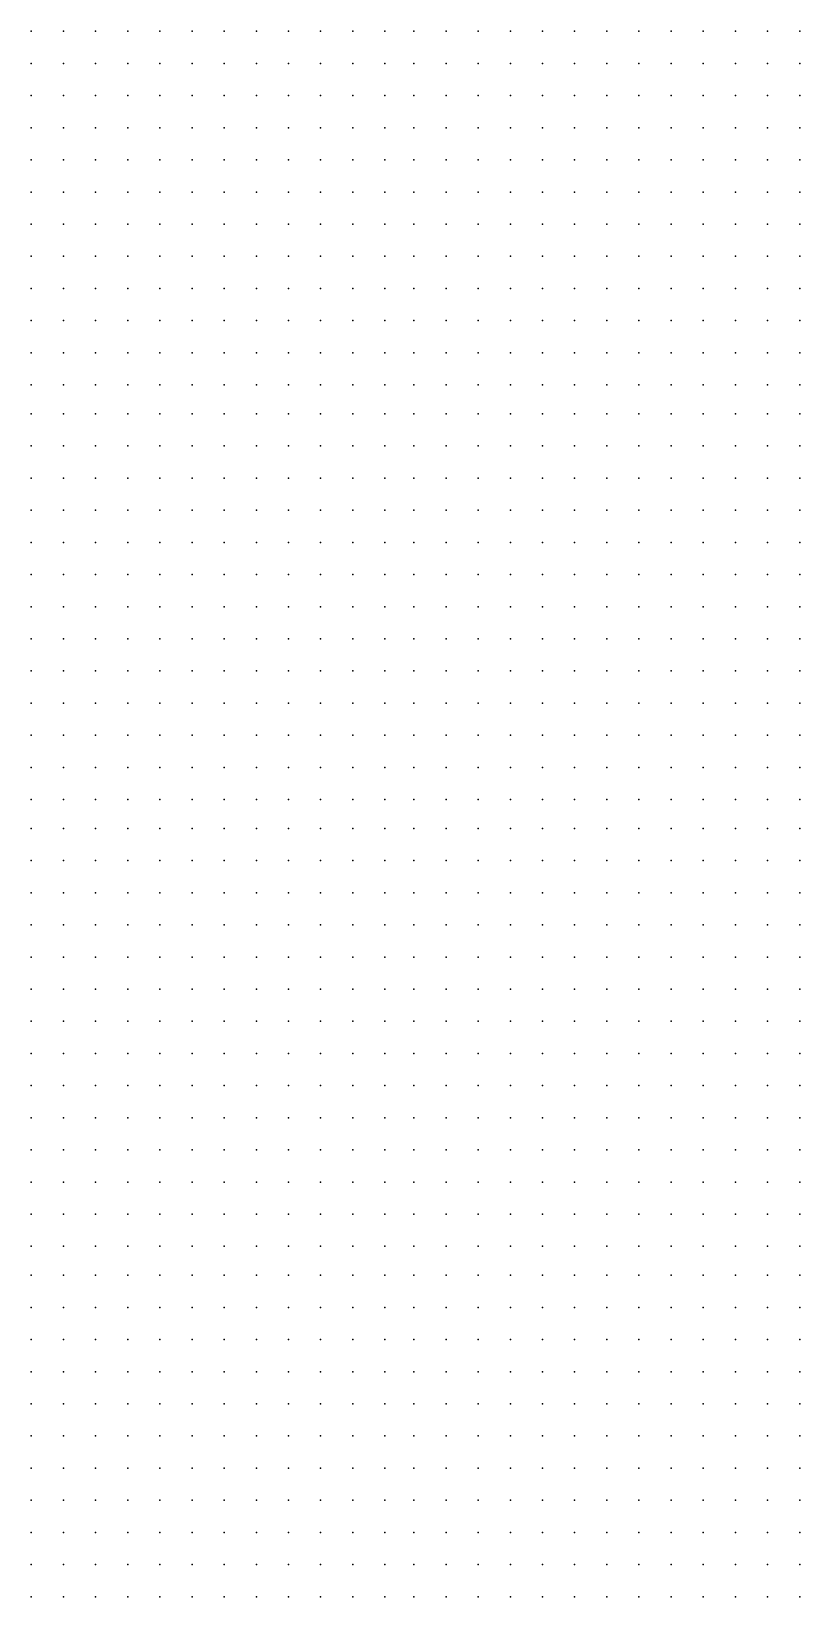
# Model space of a CAD drawing. Extents: x 0.009 to 0.993, y 0.019 to 1.002.
# Drawn here: x 0.506 to 0.745, y 0.515 to 1.002 of the extents above; entities that cross this region are included whole.
import ezdxf

# ---------------------------------------------------------------- set-up
doc = ezdxf.new("R2010")
doc.units = 0

msp = doc.modelspace()

# ---------------------------------------------------------------- linework, layer by layer
at = {"color": 117}
for p in [(0.506, 1.002, 0.388), (0.516, 1.002, 0.39), (0.506, 0.992, 0.388), (0.516, 0.992, 0.39), (0.506, 0.982, 0.387), (0.516, 0.982, 0.389), (0.516, 0.972, 0.388), (0.516, 0.962, 0.387), (0.526, 0.962, 0.39), (0.526, 0.952, 0.389), (0.526, 0.942, 0.388), (0.526, 0.932, 0.387), (0.536, 0.932, 0.39), (0.536, 0.922, 0.389), (0.536, 0.912, 0.389), (0.536, 0.902, 0.389), (0.526, 0.883, 0.387), (0.616, 0.873, 0.389), (0.625, 0.873, 0.389), (0.516, 0.863, 0.39), (0.506, 0.853, 0.388), (0.645, 0.853, 0.389), (0.606, 0.833, 0.389), (0.625, 0.823, 0.389), (0.606, 0.535, 0.388), (0.655, 0.535, 0.388), (0.685, 0.525, 0.39), (0.566, 0.515, 0.389)]:
    msp.add_point(p, dxfattribs=at)
at = {"color": 118}
for p in [(0.526, 1.002, 0.392), (0.536, 1.002, 0.394), (0.526, 0.992, 0.392), (0.536, 0.992, 0.394), (0.526, 0.982, 0.391), (0.536, 0.982, 0.394), (0.526, 0.972, 0.391), (0.536, 0.972, 0.393), (0.536, 0.962, 0.392), (0.536, 0.952, 0.392), (0.546, 0.952, 0.394), (0.536, 0.942, 0.391), (0.546, 0.942, 0.394), (0.546, 0.932, 0.393), (0.546, 0.922, 0.393), (0.546, 0.912, 0.393), (0.546, 0.902, 0.393), (0.536, 0.892, 0.391), (0.536, 0.883, 0.394), (0.526, 0.873, 0.392), (0.606, 0.873, 0.392), (0.635, 0.873, 0.394), (0.596, 0.863, 0.394), (0.596, 0.853, 0.393), (0.616, 0.823, 0.394), (0.596, 0.535, 0.391), (0.665, 0.535, 0.392), (0.576, 0.525, 0.391), (0.705, 0.515, 0.391)]:
    msp.add_point(p, dxfattribs=at)
at = {"color": 119}
for p in [(0.546, 1.002, 0.397), (0.546, 0.992, 0.397), (0.546, 0.982, 0.396), (0.546, 0.972, 0.396), (0.546, 0.962, 0.395), (0.556, 0.952, 0.397), (0.556, 0.942, 0.396), (0.556, 0.932, 0.396), (0.556, 0.922, 0.396), (0.556, 0.912, 0.396), (0.556, 0.902, 0.396), (0.546, 0.892, 0.395), (0.606, 0.883, 0.397), (0.616, 0.883, 0.396), (0.596, 0.873, 0.396), (0.645, 0.863, 0.396), (0.596, 0.843, 0.396), (0.645, 0.833, 0.395), (0.635, 0.823, 0.396), (0.616, 0.545, 0.396), (0.625, 0.545, 0.395), (0.635, 0.545, 0.396), (0.645, 0.545, 0.397), (0.586, 0.535, 0.395), (0.675, 0.535, 0.396), (0.566, 0.525, 0.397), (0.695, 0.525, 0.396), (0.556, 0.515, 0.396)]:
    msp.add_point(p, dxfattribs=at)
at = {"color": 120}
for p in [(0.556, 1.002, 0.399), (0.556, 0.992, 0.399), (0.556, 0.982, 0.399), (0.566, 0.982, 0.401), (0.556, 0.972, 0.398), (0.566, 0.972, 0.401), (0.556, 0.962, 0.398), (0.566, 0.962, 0.4), (0.566, 0.952, 0.4), (0.566, 0.942, 0.399), (0.566, 0.932, 0.399), (0.576, 0.932, 0.401), (0.566, 0.922, 0.398), (0.576, 0.922, 0.401), (0.566, 0.912, 0.398), (0.576, 0.912, 0.4), (0.566, 0.902, 0.398), (0.576, 0.902, 0.4), (0.586, 0.902, 0.401), (0.556, 0.892, 0.398), (0.566, 0.892, 0.399), (0.576, 0.892, 0.4), (0.586, 0.892, 0.4), (0.596, 0.892, 0.4), (0.606, 0.892, 0.4), (0.616, 0.892, 0.401), (0.546, 0.883, 0.398), (0.556, 0.883, 0.4), (0.566, 0.883, 0.401), (0.576, 0.883, 0.401), (0.586, 0.883, 0.4), (0.596, 0.883, 0.398), (0.625, 0.883, 0.398), (0.536, 0.873, 0.399), (0.586, 0.873, 0.4), (0.586, 0.863, 0.4), (0.596, 0.545, 0.4), (0.606, 0.545, 0.398), (0.655, 0.545, 0.4), (0.576, 0.535, 0.399), (0.685, 0.535, 0.401), (0.715, 0.515, 0.399)]:
    msp.add_point(p, dxfattribs=at)
at = {"color": 121}
for p in [(0.566, 1.002, 0.402), (0.566, 0.992, 0.402), (0.576, 0.982, 0.404), (0.576, 0.972, 0.404), (0.576, 0.962, 0.403), (0.576, 0.952, 0.403), (0.576, 0.942, 0.402), (0.586, 0.932, 0.404), (0.586, 0.922, 0.403), (0.586, 0.912, 0.402), (0.596, 0.912, 0.404), (0.596, 0.902, 0.402), (0.606, 0.902, 0.403), (0.625, 0.892, 0.403), (0.635, 0.883, 0.402), (0.546, 0.873, 0.403), (0.566, 0.873, 0.404), (0.576, 0.873, 0.402), (0.645, 0.873, 0.403), (0.526, 0.863, 0.402), (0.586, 0.853, 0.402), (0.596, 0.833, 0.403), (0.606, 0.823, 0.404), (0.586, 0.545, 0.403), (0.665, 0.545, 0.403), (0.556, 0.525, 0.404), (0.705, 0.525, 0.402)]:
    msp.add_point(p, dxfattribs=at)
at = {"color": 122}
for p in [(0.576, 1.002, 0.405), (0.586, 1.002, 0.408), (0.576, 0.992, 0.405), (0.586, 0.992, 0.408), (0.586, 0.982, 0.407), (0.586, 0.972, 0.407), (0.586, 0.962, 0.406), (0.586, 0.952, 0.405), (0.596, 0.952, 0.408), (0.586, 0.942, 0.405), (0.596, 0.942, 0.407), (0.596, 0.932, 0.406), (0.596, 0.922, 0.405), (0.606, 0.922, 0.407), (0.606, 0.912, 0.406), (0.616, 0.912, 0.408), (0.616, 0.902, 0.405), (0.625, 0.902, 0.408), (0.635, 0.892, 0.407), (0.645, 0.883, 0.408), (0.556, 0.873, 0.405), (0.536, 0.863, 0.408), (0.576, 0.863, 0.405), (0.516, 0.853, 0.407), (0.655, 0.853, 0.406), (0.586, 0.843, 0.407), (0.655, 0.843, 0.406), (0.645, 0.823, 0.408), (0.606, 0.555, 0.407), (0.616, 0.555, 0.406), (0.625, 0.555, 0.406), (0.635, 0.555, 0.406), (0.645, 0.555, 0.408), (0.576, 0.545, 0.407), (0.675, 0.545, 0.407), (0.566, 0.535, 0.405), (0.695, 0.535, 0.406), (0.546, 0.515, 0.405), (0.725, 0.515, 0.406)]:
    msp.add_point(p, dxfattribs=at)
at = {"color": 123}
for p in [(0.596, 1.002, 0.411), (0.596, 0.992, 0.411), (0.596, 0.982, 0.41), (0.596, 0.972, 0.41), (0.596, 0.962, 0.409), (0.606, 0.962, 0.412), (0.606, 0.952, 0.411), (0.606, 0.942, 0.41), (0.606, 0.932, 0.409), (0.616, 0.932, 0.412), (0.616, 0.922, 0.41), (0.625, 0.912, 0.411), (0.635, 0.902, 0.412), (0.655, 0.873, 0.412), (0.546, 0.863, 0.41), (0.556, 0.863, 0.411), (0.566, 0.863, 0.409), (0.655, 0.863, 0.409), (0.576, 0.853, 0.41), (0.655, 0.833, 0.412), (0.616, 0.813, 0.412), (0.625, 0.813, 0.409), (0.586, 0.555, 0.411), (0.596, 0.555, 0.409), (0.655, 0.555, 0.41), (0.566, 0.545, 0.412), (0.685, 0.545, 0.412), (0.556, 0.535, 0.411), (0.705, 0.535, 0.412), (0.546, 0.525, 0.411), (0.715, 0.525, 0.409)]:
    msp.add_point(p, dxfattribs=at)
at = {"color": 124}
for p in [(0.606, 1.002, 0.414), (0.606, 0.992, 0.414), (0.606, 0.982, 0.413), (0.606, 0.972, 0.413), (0.616, 0.962, 0.415), (0.616, 0.952, 0.415), (0.616, 0.942, 0.413), (0.625, 0.932, 0.415), (0.625, 0.922, 0.413), (0.635, 0.912, 0.415), (0.645, 0.892, 0.413), (0.566, 0.853, 0.415), (0.586, 0.833, 0.414), (0.596, 0.823, 0.414), (0.635, 0.813, 0.413), (0.606, 0.565, 0.415), (0.616, 0.565, 0.415), (0.625, 0.565, 0.415), (0.576, 0.555, 0.415), (0.665, 0.555, 0.413), (0.725, 0.525, 0.415), (0.536, 0.515, 0.414), (0.735, 0.515, 0.413)]:
    msp.add_point(p, dxfattribs=at)
at = {"color": 125}
for p in [(0.616, 1.002, 0.417), (0.616, 0.992, 0.417), (0.616, 0.982, 0.417), (0.616, 0.972, 0.416), (0.625, 0.962, 0.419), (0.625, 0.952, 0.418), (0.625, 0.942, 0.417), (0.635, 0.932, 0.419), (0.635, 0.922, 0.417), (0.645, 0.912, 0.419), (0.645, 0.902, 0.416), (0.655, 0.892, 0.419), (0.655, 0.883, 0.416), (0.526, 0.853, 0.416), (0.556, 0.853, 0.418), (0.576, 0.843, 0.416), (0.606, 0.813, 0.417), (0.586, 0.565, 0.419), (0.596, 0.565, 0.417), (0.635, 0.565, 0.416), (0.645, 0.565, 0.417), (0.566, 0.555, 0.419), (0.675, 0.555, 0.417), (0.556, 0.545, 0.417), (0.695, 0.545, 0.417), (0.546, 0.535, 0.417), (0.715, 0.535, 0.419), (0.536, 0.525, 0.419)]:
    msp.add_point(p, dxfattribs=at)
at = {"color": 126}
for p in [(0.625, 1.002, 0.421), (0.625, 0.992, 0.421), (0.625, 0.982, 0.42), (0.625, 0.972, 0.42), (0.635, 0.972, 0.423), (0.635, 0.962, 0.423), (0.635, 0.952, 0.422), (0.635, 0.942, 0.421), (0.645, 0.932, 0.423), (0.645, 0.922, 0.421), (0.655, 0.902, 0.422), (0.665, 0.873, 0.422), (0.665, 0.863, 0.421), (0.536, 0.853, 0.42), (0.546, 0.853, 0.42), (0.665, 0.853, 0.42), (0.566, 0.843, 0.423), (0.665, 0.843, 0.421), (0.586, 0.823, 0.423), (0.655, 0.823, 0.42), (0.645, 0.813, 0.42), (0.606, 0.575, 0.423), (0.616, 0.575, 0.423), (0.625, 0.575, 0.423), (0.576, 0.565, 0.422), (0.655, 0.565, 0.42), (0.665, 0.565, 0.423), (0.556, 0.555, 0.423), (0.685, 0.555, 0.422), (0.546, 0.545, 0.422), (0.705, 0.545, 0.423), (0.735, 0.525, 0.422), (0.526, 0.515, 0.423), (0.745, 0.515, 0.42)]:
    msp.add_point(p, dxfattribs=at)
at = {"color": 127}
for p in [(0.635, 1.002, 0.425), (0.635, 0.992, 0.424), (0.635, 0.982, 0.424), (0.645, 0.962, 0.426), (0.645, 0.952, 0.426), (0.645, 0.942, 0.425), (0.655, 0.922, 0.426), (0.655, 0.912, 0.424), (0.665, 0.892, 0.426), (0.665, 0.883, 0.424), (0.506, 0.843, 0.426), (0.576, 0.833, 0.424), (0.665, 0.833, 0.425), (0.596, 0.813, 0.425), (0.616, 0.803, 0.425), (0.625, 0.803, 0.424), (0.635, 0.803, 0.426), (0.586, 0.575, 0.426), (0.596, 0.575, 0.424), (0.635, 0.575, 0.424), (0.645, 0.575, 0.426), (0.566, 0.565, 0.425), (0.536, 0.535, 0.424), (0.725, 0.535, 0.425)]:
    msp.add_point(p, dxfattribs=at)
at = {"color": 128}
for p in [(0.645, 1.002, 0.428), (0.645, 0.992, 0.428), (0.645, 0.982, 0.428), (0.645, 0.972, 0.427), (0.655, 0.952, 0.43), (0.655, 0.942, 0.429), (0.655, 0.932, 0.428), (0.665, 0.912, 0.43), (0.665, 0.902, 0.428), (0.556, 0.843, 0.428), (0.655, 0.813, 0.429), (0.606, 0.803, 0.429), (0.606, 0.585, 0.43), (0.616, 0.585, 0.43), (0.576, 0.575, 0.428), (0.655, 0.575, 0.429), (0.556, 0.565, 0.428), (0.675, 0.565, 0.427), (0.546, 0.555, 0.428), (0.695, 0.555, 0.427), (0.536, 0.545, 0.428), (0.715, 0.545, 0.429), (0.526, 0.525, 0.427), (0.745, 0.525, 0.429)]:
    msp.add_point(p, dxfattribs=at)
at = {"color": 129}
for p in [(0.655, 1.002, 0.432), (0.655, 0.992, 0.432), (0.655, 0.982, 0.432), (0.655, 0.972, 0.431), (0.655, 0.962, 0.431), (0.665, 0.942, 0.433), (0.665, 0.932, 0.432), (0.665, 0.922, 0.431), (0.675, 0.892, 0.433), (0.675, 0.883, 0.432), (0.675, 0.873, 0.432), (0.675, 0.863, 0.431), (0.675, 0.853, 0.432), (0.546, 0.843, 0.433), (0.566, 0.833, 0.432), (0.576, 0.823, 0.432), (0.665, 0.823, 0.431), (0.586, 0.813, 0.433), (0.645, 0.803, 0.431), (0.586, 0.585, 0.432), (0.596, 0.585, 0.431), (0.625, 0.585, 0.431), (0.635, 0.585, 0.432), (0.566, 0.575, 0.431), (0.665, 0.575, 0.432), (0.546, 0.565, 0.432), (0.685, 0.565, 0.432), (0.536, 0.555, 0.433), (0.705, 0.555, 0.433), (0.526, 0.535, 0.431), (0.735, 0.535, 0.431), (0.516, 0.515, 0.432)]:
    msp.add_point(p, dxfattribs=at)
at = {"color": 130}
for p in [(0.665, 1.002, 0.436), (0.665, 0.992, 0.436), (0.665, 0.982, 0.436), (0.665, 0.972, 0.435), (0.665, 0.962, 0.435), (0.665, 0.952, 0.434), (0.675, 0.932, 0.437), (0.675, 0.922, 0.437), (0.675, 0.912, 0.436), (0.675, 0.902, 0.435), (0.516, 0.843, 0.434), (0.526, 0.843, 0.437), (0.536, 0.843, 0.436), (0.675, 0.843, 0.434), (0.675, 0.833, 0.437), (0.596, 0.803, 0.435), (0.616, 0.793, 0.437), (0.625, 0.793, 0.436), (0.635, 0.793, 0.437), (0.596, 0.595, 0.437), (0.606, 0.595, 0.437), (0.616, 0.595, 0.437), (0.566, 0.585, 0.436), (0.576, 0.585, 0.434), (0.645, 0.585, 0.434), (0.655, 0.585, 0.437), (0.546, 0.575, 0.437), (0.556, 0.575, 0.434), (0.675, 0.575, 0.436), (0.536, 0.565, 0.437), (0.695, 0.565, 0.437), (0.526, 0.545, 0.434), (0.725, 0.545, 0.435), (0.745, 0.535, 0.437), (0.516, 0.525, 0.435)]:
    msp.add_point(p, dxfattribs=at)
at = {"color": 131}
for p in [(0.675, 1.002, 0.44), (0.675, 0.992, 0.44), (0.675, 0.982, 0.44), (0.675, 0.972, 0.44), (0.675, 0.962, 0.439), (0.675, 0.952, 0.439), (0.675, 0.942, 0.438), (0.685, 0.912, 0.441), (0.685, 0.902, 0.441), (0.685, 0.892, 0.441), (0.685, 0.883, 0.44), (0.685, 0.873, 0.44), (0.685, 0.863, 0.441), (0.556, 0.833, 0.439), (0.566, 0.823, 0.441), (0.665, 0.813, 0.438), (0.655, 0.803, 0.438), (0.606, 0.793, 0.44), (0.645, 0.793, 0.441), (0.566, 0.595, 0.441), (0.576, 0.595, 0.439), (0.586, 0.595, 0.438), (0.625, 0.595, 0.438), (0.635, 0.595, 0.439), (0.645, 0.595, 0.441), (0.546, 0.585, 0.441), (0.556, 0.585, 0.438), (0.665, 0.585, 0.44), (0.536, 0.575, 0.441), (0.685, 0.575, 0.441), (0.526, 0.565, 0.441), (0.526, 0.555, 0.438), (0.715, 0.555, 0.439), (0.516, 0.545, 0.441), (0.735, 0.545, 0.441), (0.516, 0.535, 0.438)]:
    msp.add_point(p, dxfattribs=at)
at = {"color": 132}
for p in [(0.685, 1.002, 0.444), (0.685, 0.992, 0.444), (0.685, 0.982, 0.444), (0.685, 0.972, 0.444), (0.685, 0.962, 0.444), (0.685, 0.952, 0.443), (0.685, 0.942, 0.443), (0.685, 0.932, 0.442), (0.685, 0.922, 0.442), (0.685, 0.853, 0.442), (0.675, 0.823, 0.442), (0.576, 0.813, 0.442), (0.586, 0.803, 0.442), (0.576, 0.605, 0.444), (0.586, 0.605, 0.443), (0.596, 0.605, 0.443), (0.606, 0.605, 0.442), (0.616, 0.605, 0.443), (0.625, 0.605, 0.444), (0.556, 0.595, 0.443), (0.655, 0.595, 0.444), (0.536, 0.585, 0.444), (0.675, 0.585, 0.444), (0.526, 0.575, 0.444), (0.705, 0.565, 0.442), (0.516, 0.555, 0.443), (0.506, 0.525, 0.444), (0.506, 0.515, 0.443)]:
    msp.add_point(p, dxfattribs=at)
at = {"color": 134}
for p in [(0.695, 1.002, 0.449), (0.695, 0.992, 0.449), (0.695, 0.873, 0.449), (0.695, 0.863, 0.45), (0.556, 0.823, 0.45), (0.566, 0.813, 0.451), (0.576, 0.803, 0.45), (0.586, 0.793, 0.451), (0.665, 0.793, 0.451), (0.645, 0.783, 0.449), (0.556, 0.615, 0.451), (0.566, 0.615, 0.45), (0.576, 0.615, 0.449), (0.625, 0.615, 0.45), (0.635, 0.615, 0.451), (0.536, 0.605, 0.451), (0.546, 0.605, 0.449), (0.655, 0.605, 0.451), (0.526, 0.595, 0.451), (0.516, 0.585, 0.451), (0.685, 0.585, 0.449), (0.506, 0.565, 0.45), (0.506, 0.555, 0.449), (0.735, 0.555, 0.45)]:
    msp.add_point(p, dxfattribs=at)
at = {"color": 135}
for p in [(0.705, 1.002, 0.453), (0.705, 0.992, 0.453), (0.705, 0.982, 0.453), (0.705, 0.972, 0.453), (0.705, 0.962, 0.453), (0.705, 0.952, 0.453), (0.705, 0.942, 0.453), (0.705, 0.932, 0.453), (0.705, 0.922, 0.453), (0.705, 0.912, 0.453), (0.705, 0.902, 0.453), (0.705, 0.892, 0.454), (0.705, 0.883, 0.455), (0.695, 0.853, 0.452), (0.695, 0.843, 0.455), (0.536, 0.833, 0.453), (0.685, 0.823, 0.452), (0.675, 0.803, 0.452), (0.596, 0.783, 0.452), (0.655, 0.783, 0.452), (0.606, 0.773, 0.455), (0.616, 0.773, 0.453), (0.625, 0.773, 0.452), (0.635, 0.773, 0.453), (0.645, 0.773, 0.455), (0.556, 0.624, 0.455), (0.566, 0.624, 0.454), (0.576, 0.624, 0.453), (0.586, 0.624, 0.453), (0.596, 0.624, 0.452), (0.606, 0.624, 0.452), (0.616, 0.624, 0.453), (0.625, 0.624, 0.455), (0.536, 0.615, 0.455), (0.546, 0.615, 0.453), (0.645, 0.615, 0.454), (0.526, 0.605, 0.454), (0.665, 0.605, 0.455), (0.516, 0.595, 0.453), (0.675, 0.595, 0.452), (0.506, 0.585, 0.454), (0.695, 0.585, 0.455), (0.506, 0.575, 0.452), (0.705, 0.575, 0.452), (0.725, 0.565, 0.454)]:
    msp.add_point(p, dxfattribs=at)
at = {"color": 136}
for p in [(0.715, 1.002, 0.457), (0.715, 0.992, 0.457), (0.715, 0.982, 0.457), (0.715, 0.972, 0.457), (0.715, 0.962, 0.457), (0.715, 0.952, 0.457), (0.715, 0.942, 0.457), (0.715, 0.932, 0.458), (0.715, 0.922, 0.458), (0.715, 0.912, 0.458), (0.715, 0.902, 0.459), (0.705, 0.873, 0.457), (0.705, 0.863, 0.459), (0.695, 0.833, 0.458), (0.685, 0.813, 0.456), (0.576, 0.793, 0.458), (0.675, 0.793, 0.458), (0.586, 0.783, 0.458), (0.665, 0.783, 0.457), (0.596, 0.773, 0.459), (0.655, 0.773, 0.458), (0.616, 0.763, 0.459), (0.625, 0.763, 0.458), (0.635, 0.763, 0.459), (0.556, 0.634, 0.459), (0.566, 0.634, 0.458), (0.576, 0.634, 0.457), (0.586, 0.634, 0.457), (0.596, 0.634, 0.456), (0.606, 0.634, 0.457), (0.616, 0.634, 0.458), (0.625, 0.634, 0.459), (0.536, 0.624, 0.458), (0.546, 0.624, 0.457), (0.635, 0.624, 0.456), (0.645, 0.624, 0.459), (0.516, 0.615, 0.459), (0.526, 0.615, 0.457), (0.655, 0.615, 0.457), (0.506, 0.605, 0.458), (0.516, 0.605, 0.456), (0.675, 0.605, 0.459), (0.506, 0.595, 0.456), (0.685, 0.595, 0.457), (0.715, 0.575, 0.458), (0.745, 0.555, 0.456)]:
    msp.add_point(p, dxfattribs=at)
at = {"color": 137}
for p in [(0.725, 1.002, 0.461), (0.725, 0.992, 0.461), (0.725, 0.982, 0.462), (0.725, 0.972, 0.462), (0.725, 0.962, 0.462), (0.725, 0.952, 0.462), (0.725, 0.942, 0.462), (0.725, 0.932, 0.462), (0.715, 0.892, 0.46), (0.715, 0.883, 0.462), (0.705, 0.853, 0.461), (0.526, 0.833, 0.46), (0.546, 0.823, 0.46), (0.695, 0.823, 0.461), (0.556, 0.813, 0.461), (0.566, 0.803, 0.46), (0.685, 0.803, 0.46), (0.606, 0.763, 0.461), (0.645, 0.763, 0.461), (0.566, 0.644, 0.462), (0.576, 0.644, 0.461), (0.586, 0.644, 0.46), (0.596, 0.644, 0.46), (0.606, 0.644, 0.461), (0.616, 0.644, 0.461), (0.536, 0.634, 0.462), (0.546, 0.634, 0.46), (0.635, 0.634, 0.461), (0.516, 0.624, 0.461), (0.526, 0.624, 0.46), (0.655, 0.624, 0.462), (0.506, 0.615, 0.46), (0.665, 0.615, 0.461), (0.705, 0.585, 0.461), (0.735, 0.565, 0.46)]:
    msp.add_point(p, dxfattribs=at)
at = {"color": 138}
for p in [(0.735, 1.002, 0.466), (0.735, 0.992, 0.466), (0.735, 0.982, 0.466), (0.735, 0.972, 0.466), (0.735, 0.962, 0.466), (0.735, 0.952, 0.466), (0.725, 0.922, 0.463), (0.725, 0.912, 0.464), (0.725, 0.902, 0.465), (0.725, 0.892, 0.466), (0.715, 0.873, 0.464), (0.705, 0.843, 0.464), (0.695, 0.813, 0.465), (0.685, 0.793, 0.465), (0.576, 0.783, 0.465), (0.675, 0.783, 0.463), (0.586, 0.773, 0.464), (0.665, 0.773, 0.463), (0.596, 0.763, 0.464), (0.655, 0.763, 0.464), (0.606, 0.754, 0.465), (0.616, 0.754, 0.463), (0.625, 0.754, 0.463), (0.635, 0.754, 0.464), (0.645, 0.754, 0.465), (0.596, 0.664, 0.466), (0.556, 0.654, 0.466), (0.566, 0.654, 0.465), (0.576, 0.654, 0.464), (0.586, 0.654, 0.464), (0.596, 0.654, 0.463), (0.606, 0.654, 0.464), (0.616, 0.654, 0.465), (0.625, 0.654, 0.466), (0.526, 0.644, 0.466), (0.536, 0.644, 0.465), (0.546, 0.644, 0.464), (0.556, 0.644, 0.463), (0.625, 0.644, 0.463), (0.635, 0.644, 0.465), (0.506, 0.634, 0.465), (0.516, 0.634, 0.464), (0.526, 0.634, 0.463), (0.645, 0.634, 0.464), (0.506, 0.624, 0.463), (0.665, 0.624, 0.466), (0.675, 0.615, 0.465), (0.685, 0.605, 0.464), (0.695, 0.595, 0.463), (0.725, 0.575, 0.464), (0.745, 0.565, 0.466)]:
    msp.add_point(p, dxfattribs=at)
at = {"color": 139}
for p in [(0.745, 1.002, 0.47), (0.745, 0.992, 0.47), (0.745, 0.982, 0.47), (0.735, 0.942, 0.467), (0.735, 0.932, 0.467), (0.735, 0.922, 0.468), (0.735, 0.912, 0.469), (0.735, 0.902, 0.47), (0.725, 0.883, 0.468), (0.715, 0.863, 0.467), (0.715, 0.853, 0.47), (0.516, 0.833, 0.468), (0.705, 0.833, 0.467), (0.536, 0.823, 0.47), (0.705, 0.823, 0.47), (0.556, 0.803, 0.47), (0.695, 0.803, 0.468), (0.566, 0.793, 0.467), (0.685, 0.783, 0.469), (0.576, 0.773, 0.47), (0.675, 0.773, 0.467), (0.586, 0.763, 0.468), (0.665, 0.763, 0.467), (0.596, 0.754, 0.468), (0.655, 0.754, 0.468), (0.596, 0.744, 0.47), (0.606, 0.744, 0.468), (0.616, 0.744, 0.467), (0.625, 0.744, 0.467), (0.635, 0.744, 0.467), (0.645, 0.744, 0.469), (0.606, 0.734, 0.47), (0.616, 0.734, 0.47), (0.625, 0.734, 0.47), (0.635, 0.734, 0.47), (0.576, 0.674, 0.47), (0.586, 0.674, 0.469), (0.596, 0.674, 0.469), (0.606, 0.674, 0.469), (0.616, 0.674, 0.469), (0.546, 0.664, 0.47), (0.556, 0.664, 0.469), (0.566, 0.664, 0.468), (0.576, 0.664, 0.467), (0.586, 0.664, 0.467), (0.606, 0.664, 0.467), (0.616, 0.664, 0.467), (0.625, 0.664, 0.469), (0.635, 0.664, 0.47), (0.516, 0.654, 0.47), (0.526, 0.654, 0.469), (0.536, 0.654, 0.468), (0.546, 0.654, 0.467), (0.635, 0.654, 0.468), (0.645, 0.654, 0.47), (0.506, 0.644, 0.468), (0.516, 0.644, 0.467), (0.645, 0.644, 0.467), (0.655, 0.634, 0.467), (0.695, 0.605, 0.47), (0.705, 0.595, 0.469), (0.715, 0.585, 0.467), (0.735, 0.575, 0.47)]:
    msp.add_point(p, dxfattribs=at)
at = {"color": 133}
for p in [(0.695, 0.982, 0.448), (0.695, 0.972, 0.448), (0.695, 0.962, 0.448), (0.695, 0.952, 0.448), (0.695, 0.942, 0.448), (0.695, 0.932, 0.448), (0.695, 0.922, 0.447), (0.695, 0.912, 0.447), (0.695, 0.902, 0.447), (0.695, 0.892, 0.448), (0.695, 0.883, 0.448), (0.685, 0.843, 0.445), (0.546, 0.833, 0.446), (0.685, 0.833, 0.448), (0.675, 0.813, 0.447), (0.665, 0.803, 0.445), (0.596, 0.793, 0.445), (0.655, 0.793, 0.446), (0.606, 0.783, 0.448), (0.616, 0.783, 0.446), (0.625, 0.783, 0.445), (0.635, 0.783, 0.446), (0.586, 0.615, 0.448), (0.596, 0.615, 0.448), (0.606, 0.615, 0.448), (0.616, 0.615, 0.448), (0.556, 0.605, 0.447), (0.566, 0.605, 0.446), (0.635, 0.605, 0.446), (0.645, 0.605, 0.448), (0.536, 0.595, 0.448), (0.546, 0.595, 0.445), (0.665, 0.595, 0.448), (0.526, 0.585, 0.447), (0.516, 0.575, 0.448), (0.695, 0.575, 0.446), (0.516, 0.565, 0.446), (0.715, 0.565, 0.448), (0.725, 0.555, 0.445), (0.506, 0.545, 0.447), (0.745, 0.545, 0.447), (0.506, 0.535, 0.446)]:
    msp.add_point(p, dxfattribs=at)
at = {"color": 116}
for p in [(0.506, 0.972, 0.386), (0.506, 0.962, 0.385), (0.506, 0.952, 0.384), (0.516, 0.952, 0.386), (0.516, 0.942, 0.385), (0.526, 0.922, 0.385), (0.526, 0.912, 0.385), (0.526, 0.902, 0.384), (0.526, 0.892, 0.385), (0.606, 0.863, 0.386), (0.645, 0.843, 0.386), (0.616, 0.535, 0.385), (0.625, 0.535, 0.384), (0.635, 0.535, 0.385), (0.645, 0.535, 0.386), (0.586, 0.525, 0.385), (0.675, 0.525, 0.384), (0.695, 0.515, 0.384)]:
    msp.add_point(p, dxfattribs=at)
at = {"color": 140}
for p in [(0.745, 0.972, 0.471), (0.745, 0.962, 0.471), (0.745, 0.952, 0.471), (0.745, 0.942, 0.471), (0.745, 0.932, 0.471), (0.745, 0.922, 0.472), (0.745, 0.912, 0.473), (0.735, 0.892, 0.472), (0.725, 0.873, 0.471), (0.715, 0.843, 0.473), (0.546, 0.813, 0.472), (0.705, 0.813, 0.473), (0.695, 0.793, 0.472), (0.566, 0.783, 0.473), (0.685, 0.773, 0.472), (0.576, 0.763, 0.473), (0.675, 0.763, 0.471), (0.586, 0.754, 0.471), (0.665, 0.754, 0.471), (0.655, 0.744, 0.471), (0.596, 0.734, 0.472), (0.645, 0.734, 0.472), (0.596, 0.724, 0.473), (0.606, 0.724, 0.472), (0.616, 0.724, 0.471), (0.625, 0.724, 0.471), (0.635, 0.724, 0.472), (0.596, 0.714, 0.473), (0.606, 0.714, 0.472), (0.616, 0.714, 0.472), (0.625, 0.714, 0.473), (0.596, 0.704, 0.473), (0.606, 0.704, 0.472), (0.616, 0.704, 0.472), (0.625, 0.704, 0.473), (0.586, 0.694, 0.473), (0.596, 0.694, 0.472), (0.606, 0.694, 0.472), (0.616, 0.694, 0.472), (0.625, 0.694, 0.473), (0.576, 0.684, 0.472), (0.586, 0.684, 0.471), (0.596, 0.684, 0.471), (0.606, 0.684, 0.471), (0.616, 0.684, 0.471), (0.625, 0.684, 0.472), (0.556, 0.674, 0.472), (0.566, 0.674, 0.471), (0.625, 0.674, 0.471), (0.635, 0.674, 0.472), (0.526, 0.664, 0.473), (0.536, 0.664, 0.472), (0.645, 0.664, 0.473), (0.506, 0.654, 0.471), (0.655, 0.644, 0.471), (0.665, 0.634, 0.471), (0.675, 0.624, 0.471), (0.685, 0.615, 0.471)]:
    msp.add_point(p, dxfattribs=at)
at = {"color": 115}
for p in [(0.506, 0.942, 0.382), (0.506, 0.932, 0.38), (0.516, 0.932, 0.383), (0.516, 0.922, 0.382), (0.516, 0.912, 0.38), (0.516, 0.873, 0.381), (0.635, 0.863, 0.383), (0.606, 0.853, 0.381), (0.596, 0.525, 0.38), (0.576, 0.515, 0.381)]:
    msp.add_point(p, dxfattribs=at)
at = {"color": 114}
for p in [(0.506, 0.922, 0.378), (0.516, 0.902, 0.378), (0.516, 0.892, 0.377), (0.516, 0.883, 0.378), (0.616, 0.863, 0.378), (0.606, 0.843, 0.379), (0.665, 0.525, 0.379), (0.685, 0.515, 0.378)]:
    msp.add_point(p, dxfattribs=at)
at = {"color": 113}
for p in [(0.506, 0.912, 0.375), (0.625, 0.863, 0.375), (0.635, 0.833, 0.375), (0.606, 0.525, 0.376), (0.616, 0.525, 0.374), (0.645, 0.525, 0.373), (0.655, 0.525, 0.376), (0.586, 0.515, 0.375)]:
    msp.add_point(p, dxfattribs=at)
at = {"color": 112}
for p in [(0.506, 0.902, 0.371), (0.506, 0.863, 0.37), (0.616, 0.833, 0.372), (0.625, 0.525, 0.372), (0.635, 0.525, 0.372), (0.596, 0.515, 0.369), (0.675, 0.515, 0.372)]:
    msp.add_point(p, dxfattribs=at)
at = {"color": 141}
for p in [(0.745, 0.902, 0.475), (0.745, 0.892, 0.477), (0.735, 0.883, 0.474), (0.735, 0.873, 0.477), (0.725, 0.863, 0.474), (0.506, 0.833, 0.476), (0.715, 0.833, 0.477), (0.705, 0.803, 0.476), (0.556, 0.793, 0.477), (0.695, 0.783, 0.475), (0.566, 0.773, 0.477), (0.685, 0.763, 0.476), (0.576, 0.754, 0.476), (0.675, 0.754, 0.475), (0.586, 0.744, 0.474), (0.665, 0.744, 0.474), (0.586, 0.734, 0.475), (0.655, 0.734, 0.474), (0.665, 0.734, 0.477), (0.586, 0.724, 0.475), (0.645, 0.724, 0.474), (0.655, 0.724, 0.476), (0.576, 0.714, 0.477), (0.586, 0.714, 0.475), (0.635, 0.714, 0.474), (0.645, 0.714, 0.475), (0.576, 0.704, 0.476), (0.586, 0.704, 0.474), (0.635, 0.704, 0.474), (0.645, 0.704, 0.476), (0.566, 0.694, 0.476), (0.576, 0.694, 0.474), (0.635, 0.694, 0.474), (0.645, 0.694, 0.476), (0.546, 0.684, 0.477), (0.556, 0.684, 0.475), (0.566, 0.684, 0.474), (0.635, 0.684, 0.474), (0.645, 0.684, 0.476), (0.526, 0.674, 0.477), (0.536, 0.674, 0.475), (0.546, 0.674, 0.474), (0.645, 0.674, 0.475), (0.506, 0.664, 0.475), (0.516, 0.664, 0.474), (0.655, 0.664, 0.476), (0.655, 0.654, 0.474), (0.665, 0.644, 0.475), (0.675, 0.634, 0.476), (0.685, 0.624, 0.477), (0.695, 0.615, 0.477), (0.705, 0.605, 0.477), (0.715, 0.595, 0.476), (0.725, 0.585, 0.474), (0.745, 0.575, 0.477)]:
    msp.add_point(p, dxfattribs=at)
at = {"color": 111}
for p in [(0.506, 0.892, 0.368), (0.635, 0.853, 0.368), (0.665, 0.515, 0.366)]:
    msp.add_point(p, dxfattribs=at)
at = {"color": 110}
for p in [(0.506, 0.883, 0.365), (0.506, 0.873, 0.364), (0.616, 0.853, 0.364), (0.606, 0.515, 0.364), (0.655, 0.515, 0.362)]:
    msp.add_point(p, dxfattribs=at)
at = {"color": 142}
for p in [(0.745, 0.883, 0.479), (0.725, 0.853, 0.478), (0.715, 0.823, 0.48), (0.705, 0.793, 0.479), (0.695, 0.773, 0.478), (0.566, 0.763, 0.48), (0.685, 0.754, 0.479), (0.576, 0.744, 0.478), (0.675, 0.744, 0.478), (0.576, 0.734, 0.478), (0.576, 0.724, 0.478), (0.665, 0.724, 0.479), (0.566, 0.714, 0.48), (0.655, 0.714, 0.478), (0.566, 0.704, 0.478), (0.655, 0.704, 0.479), (0.546, 0.694, 0.48), (0.556, 0.694, 0.478), (0.655, 0.694, 0.479), (0.526, 0.684, 0.48), (0.536, 0.684, 0.479), (0.655, 0.684, 0.479), (0.506, 0.674, 0.479), (0.516, 0.674, 0.478), (0.655, 0.674, 0.478), (0.665, 0.664, 0.48), (0.665, 0.654, 0.478), (0.675, 0.644, 0.479)]:
    msp.add_point(p, dxfattribs=at)
at = {"color": 143}
for p in [(0.745, 0.873, 0.483), (0.735, 0.863, 0.481), (0.725, 0.843, 0.482), (0.526, 0.823, 0.483), (0.715, 0.813, 0.482), (0.546, 0.803, 0.482), (0.715, 0.803, 0.484), (0.556, 0.783, 0.483), (0.705, 0.783, 0.481), (0.705, 0.773, 0.484), (0.695, 0.763, 0.481), (0.566, 0.754, 0.482), (0.695, 0.754, 0.484), (0.566, 0.744, 0.482), (0.685, 0.744, 0.482), (0.566, 0.734, 0.482), (0.675, 0.734, 0.481), (0.566, 0.724, 0.481), (0.675, 0.724, 0.483), (0.556, 0.714, 0.483), (0.665, 0.714, 0.481), (0.546, 0.704, 0.484), (0.556, 0.704, 0.481), (0.665, 0.704, 0.482), (0.536, 0.694, 0.483), (0.665, 0.694, 0.483), (0.506, 0.684, 0.483), (0.516, 0.684, 0.482), (0.665, 0.684, 0.482), (0.665, 0.674, 0.482), (0.675, 0.654, 0.482), (0.685, 0.634, 0.481), (0.695, 0.624, 0.483), (0.705, 0.615, 0.484), (0.725, 0.595, 0.483), (0.735, 0.585, 0.481)]:
    msp.add_point(p, dxfattribs=at)
at = {"color": 144}
for p in [(0.745, 0.863, 0.487), (0.735, 0.853, 0.486), (0.725, 0.833, 0.487), (0.536, 0.813, 0.486), (0.715, 0.793, 0.486), (0.715, 0.783, 0.487), (0.556, 0.773, 0.486), (0.556, 0.763, 0.488), (0.705, 0.763, 0.486), (0.556, 0.744, 0.488), (0.695, 0.744, 0.487), (0.556, 0.734, 0.487), (0.685, 0.734, 0.485), (0.556, 0.724, 0.485), (0.685, 0.724, 0.487), (0.546, 0.714, 0.487), (0.675, 0.714, 0.485), (0.536, 0.704, 0.486), (0.675, 0.704, 0.486), (0.506, 0.694, 0.488), (0.516, 0.694, 0.486), (0.526, 0.694, 0.485), (0.675, 0.694, 0.487), (0.675, 0.684, 0.487), (0.675, 0.674, 0.486), (0.675, 0.664, 0.485), (0.685, 0.654, 0.488), (0.685, 0.644, 0.485), (0.695, 0.634, 0.488), (0.715, 0.605, 0.485), (0.745, 0.585, 0.488)]:
    msp.add_point(p, dxfattribs=at)
at = {"color": 106}
for p in [(0.625, 0.853, 0.348), (0.616, 0.843, 0.35)]:
    msp.add_point(p, dxfattribs=at)
at = {"color": 146}
for p in [(0.745, 0.853, 0.493), (0.725, 0.813, 0.492), (0.725, 0.803, 0.492), (0.725, 0.793, 0.493), (0.546, 0.783, 0.494), (0.725, 0.783, 0.494), (0.725, 0.773, 0.495), (0.715, 0.754, 0.494), (0.546, 0.744, 0.495), (0.546, 0.734, 0.492), (0.705, 0.734, 0.494), (0.536, 0.724, 0.494), (0.526, 0.714, 0.494), (0.695, 0.714, 0.493), (0.506, 0.704, 0.493), (0.695, 0.704, 0.495), (0.695, 0.654, 0.495), (0.695, 0.644, 0.492), (0.715, 0.615, 0.492), (0.725, 0.605, 0.493)]:
    msp.add_point(p, dxfattribs=at)
at = {"color": 88}
msp.add_point((0.625, 0.843, 0.284), dxfattribs=at)
at = {"color": 107}
msp.add_point((0.635, 0.843, 0.353), dxfattribs=at)
at = {"color": 145}
for p in [(0.735, 0.843, 0.491), (0.725, 0.823, 0.49), (0.546, 0.793, 0.49), (0.715, 0.773, 0.489), (0.715, 0.763, 0.491), (0.556, 0.754, 0.489), (0.705, 0.754, 0.489), (0.705, 0.744, 0.491), (0.695, 0.734, 0.489), (0.546, 0.724, 0.49), (0.695, 0.724, 0.491), (0.536, 0.714, 0.49), (0.685, 0.714, 0.489), (0.516, 0.704, 0.491), (0.526, 0.704, 0.489), (0.685, 0.704, 0.49), (0.685, 0.694, 0.491), (0.685, 0.684, 0.491), (0.685, 0.674, 0.491), (0.685, 0.664, 0.49), (0.705, 0.624, 0.49), (0.735, 0.595, 0.491)]:
    msp.add_point(p, dxfattribs=at)
at = {"color": 148}
for p in [(0.745, 0.843, 0.5), (0.516, 0.823, 0.5), (0.735, 0.823, 0.502), (0.735, 0.813, 0.502), (0.735, 0.803, 0.501), (0.735, 0.793, 0.5), (0.735, 0.773, 0.5), (0.735, 0.763, 0.501), (0.536, 0.744, 0.502), (0.725, 0.744, 0.5), (0.715, 0.724, 0.501), (0.506, 0.714, 0.5), (0.705, 0.704, 0.5), (0.705, 0.694, 0.502), (0.705, 0.654, 0.502), (0.705, 0.644, 0.5), (0.725, 0.615, 0.501), (0.735, 0.605, 0.502)]:
    msp.add_point(p, dxfattribs=at)
at = {"color": 108}
msp.add_point((0.625, 0.833, 0.355), dxfattribs=at)
at = {"color": 147}
for p in [(0.735, 0.833, 0.497), (0.536, 0.803, 0.497), (0.735, 0.783, 0.499), (0.546, 0.773, 0.497), (0.546, 0.763, 0.497), (0.725, 0.763, 0.496), (0.546, 0.754, 0.496), (0.725, 0.754, 0.498), (0.715, 0.744, 0.496), (0.536, 0.734, 0.498), (0.715, 0.734, 0.498), (0.526, 0.724, 0.499), (0.705, 0.724, 0.496), (0.516, 0.714, 0.497), (0.705, 0.714, 0.498), (0.695, 0.694, 0.496), (0.695, 0.684, 0.497), (0.695, 0.674, 0.497), (0.695, 0.664, 0.496), (0.705, 0.634, 0.496), (0.715, 0.624, 0.499), (0.745, 0.595, 0.499)]:
    msp.add_point(p, dxfattribs=at)
at = {"color": 150}
for p in [(0.745, 0.833, 0.509), (0.745, 0.803, 0.509), (0.536, 0.783, 0.508), (0.536, 0.773, 0.509), (0.536, 0.763, 0.508), (0.526, 0.744, 0.509), (0.745, 0.744, 0.508), (0.735, 0.734, 0.507), (0.506, 0.724, 0.507), (0.725, 0.714, 0.509), (0.715, 0.694, 0.508), (0.715, 0.644, 0.509), (0.725, 0.624, 0.509)]:
    msp.add_point(p, dxfattribs=at)
at = {"color": 155}
for p in [(0.506, 0.823, 0.525), (0.516, 0.813, 0.526), (0.526, 0.783, 0.525), (0.516, 0.754, 0.525), (0.735, 0.684, 0.526), (0.735, 0.634, 0.527)]:
    msp.add_point(p, dxfattribs=at)
at = {"color": 153}
for p in [(0.745, 0.823, 0.519), (0.526, 0.763, 0.52), (0.745, 0.714, 0.519), (0.735, 0.704, 0.518), (0.725, 0.684, 0.518), (0.725, 0.674, 0.52), (0.725, 0.644, 0.519), (0.735, 0.624, 0.52)]:
    msp.add_point(p, dxfattribs=at)
at = {"color": 164}
for p in [(0.506, 0.813, 0.558), (0.506, 0.773, 0.558)]:
    msp.add_point(p, dxfattribs=at)
at = {"color": 149}
for p in [(0.526, 0.813, 0.503), (0.536, 0.793, 0.504), (0.745, 0.793, 0.506), (0.745, 0.783, 0.505), (0.745, 0.773, 0.504), (0.745, 0.763, 0.505), (0.536, 0.754, 0.505), (0.735, 0.754, 0.503), (0.745, 0.754, 0.506), (0.735, 0.744, 0.505), (0.526, 0.734, 0.504), (0.725, 0.734, 0.503), (0.516, 0.724, 0.503), (0.725, 0.724, 0.506), (0.715, 0.714, 0.503), (0.715, 0.704, 0.506), (0.705, 0.684, 0.503), (0.705, 0.674, 0.504), (0.705, 0.664, 0.503), (0.715, 0.634, 0.505)]:
    msp.add_point(p, dxfattribs=at)
at = {"color": 152}
for p in [(0.745, 0.813, 0.514), (0.526, 0.803, 0.516), (0.526, 0.754, 0.515), (0.516, 0.744, 0.517), (0.506, 0.734, 0.515), (0.745, 0.724, 0.515), (0.735, 0.714, 0.514), (0.725, 0.694, 0.515), (0.725, 0.634, 0.515)]:
    msp.add_point(p, dxfattribs=at)
at = {"color": 169}
for p in [(0.506, 0.803, 0.577), (0.506, 0.793, 0.578)]:
    msp.add_point(p, dxfattribs=at)
at = {"color": 159}
for p in [(0.516, 0.803, 0.541), (0.516, 0.773, 0.54), (0.745, 0.674, 0.54), (0.745, 0.634, 0.542)]:
    msp.add_point(p, dxfattribs=at)
at = {"color": 161}
for p in [(0.516, 0.793, 0.547), (0.745, 0.654, 0.548), (0.745, 0.644, 0.548)]:
    msp.add_point(p, dxfattribs=at)
at = {"color": 154}
for p in [(0.526, 0.793, 0.523), (0.526, 0.773, 0.523), (0.506, 0.744, 0.524), (0.745, 0.704, 0.523), (0.735, 0.694, 0.522), (0.725, 0.664, 0.521), (0.725, 0.654, 0.521), (0.745, 0.615, 0.522)]:
    msp.add_point(p, dxfattribs=at)
at = {"color": 167}
msp.add_point((0.506, 0.783, 0.57), dxfattribs=at)
at = {"color": 160}
for p in [(0.516, 0.783, 0.546), (0.506, 0.763, 0.546), (0.745, 0.664, 0.545)]:
    msp.add_point(p, dxfattribs=at)
at = {"color": 157}
for p in [(0.516, 0.763, 0.533), (0.506, 0.754, 0.535), (0.745, 0.684, 0.534), (0.735, 0.664, 0.532), (0.735, 0.654, 0.533), (0.735, 0.644, 0.532), (0.745, 0.624, 0.533)]:
    msp.add_point(p, dxfattribs=at)
at = {"color": 151}
for p in [(0.516, 0.734, 0.51), (0.745, 0.734, 0.511), (0.735, 0.724, 0.51), (0.725, 0.704, 0.512), (0.715, 0.684, 0.51), (0.715, 0.674, 0.511), (0.715, 0.664, 0.512), (0.715, 0.654, 0.511), (0.735, 0.615, 0.511), (0.745, 0.605, 0.511)]:
    msp.add_point(p, dxfattribs=at)
at = {"color": 156}
for p in [(0.745, 0.694, 0.528), (0.735, 0.674, 0.529)]:
    msp.add_point(p, dxfattribs=at)
at = {"color": 109}
for p in [(0.616, 0.515, 0.361), (0.625, 0.515, 0.359), (0.635, 0.515, 0.358), (0.645, 0.515, 0.359)]:
    msp.add_point(p, dxfattribs=at)

doc.saveas('drawing.dxf')
